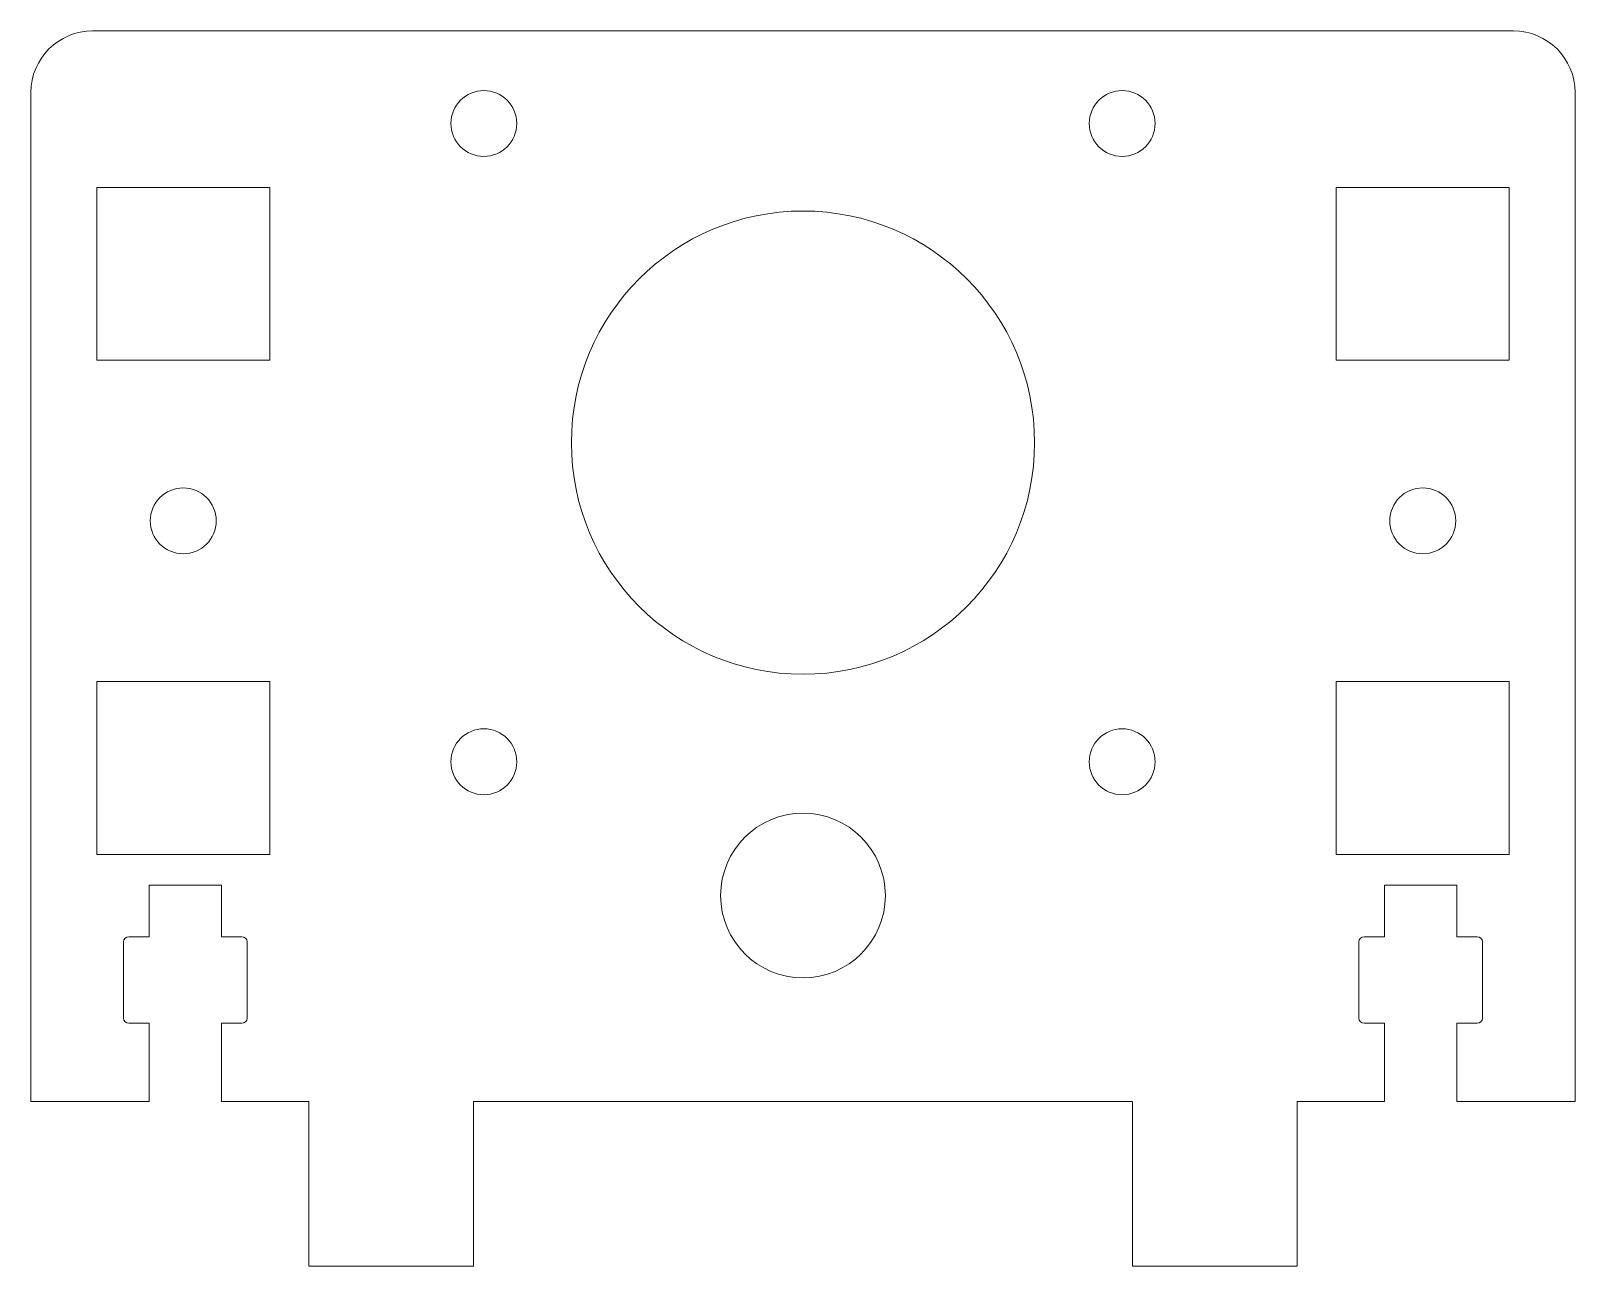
# Model space of a CAD drawing. Header units: millimetres. Extents: x -37.5 to 37.5, y -34 to 26.
import ezdxf

# ---------------------------------------------------------------- set-up
doc = ezdxf.new("R2010")
doc.units = ezdxf.units.MM

msp = doc.modelspace()

# ---------------------------------------------------------------- linework, layer by layer
at = {"color": 7, "linetype": 'Continuous', "lineweight": 15}
for p, q in [((34.5, 26), (-34.5, 26)), ((-37.5, 23), (-37.5, -26)), ((37.5, 23), (37.5, -26)), ((-25.9, 18.4), (-34.3, 18.4)), ((-34.3, 18.4), (-34.3, 10)), ((-25.9, 10), (-25.9, 18.4)), ((25.9, 10), (25.9, 18.4)), ((25.9, 18.4), (34.3, 18.4)), ((34.3, 18.4), (34.3, 10)), ((-34.3, 10), (-25.9, 10)), ((34.3, 10), (25.9, 10)), ((-34.3, -5.6), (-34.3, -14)), ((-25.9, -5.6), (-34.3, -5.6)), ((-25.9, -14), (-25.9, -5.6)), ((25.9, -14), (25.9, -5.6)), ((25.9, -5.6), (34.3, -5.6)), ((34.3, -5.6), (34.3, -14)), ((-34.3, -14), (-25.9, -14)), ((34.3, -14), (25.9, -14)), ((-31.75, -15.5), (-31.75, -18)), ((-28.25, -15.5), (-31.75, -15.5)), ((-28.25, -18), (-28.25, -15.5)), ((28.25, -18), (28.25, -15.5)), ((28.25, -15.5), (31.75, -15.5)), ((31.75, -15.5), (31.75, -18)), ((-31.75, -18), (-32.75, -18)), ((-27.25, -18), (-28.25, -18)), ((27.25, -18), (28.25, -18)), ((31.75, -18), (32.75, -18)), ((-33, -18.25), (-33, -21.95)), ((-27, -21.95), (-27, -18.25)), ((27, -21.95), (27, -18.25)), ((33, -18.25), (33, -21.95)), ((-32.75, -22.2), (-31.75, -22.2)), ((-31.75, -22.2), (-31.75, -26)), ((-28.25, -22.2), (-27.25, -22.2)), ((-28.25, -26), (-28.25, -22.2)), ((28.25, -22.2), (27.25, -22.2)), ((28.25, -26), (28.25, -22.2)), ((32.75, -22.2), (31.75, -22.2)), ((31.75, -22.2), (31.75, -26)), ((-37.5, -26), (-31.75, -26)), ((-28.25, -26), (-24, -26)), ((-24, -26), (-24, -34)), ((-16, -34), (-16, -26)), ((-16, -26), (16, -26)), ((16, -34), (16, -26)), ((24, -26), (24, -34)), ((28.25, -26), (24, -26)), ((37.5, -26), (31.75, -26)), ((-24, -34), (-16, -34)), ((24, -34), (16, -34))]:
    msp.add_line(p, q, dxfattribs=at)
for centre, radius in [((-15.5, 21.5), 1.6), ((15.5, 21.5), 1.6), ((0, 6), 11.25), ((-30.1, 2.2), 1.6), ((30.1, 2.2), 1.6), ((-15.5, -9.5), 1.6), ((15.5, -9.5), 1.6), ((0, -16), 4)]:
    msp.add_circle(centre, radius, dxfattribs=at)
for centre, radius, start, end in [((-34.5, 23), 3, 90, 180), ((34.5, 23), 3, 0, 90), ((-32.75, -18.25), 0.25, 90, 180), ((-27.25, -18.25), 0.25, 0, 90), ((27.25, -18.25), 0.25, 90, 180), ((32.75, -18.25), 0.25, 0, 90), ((-32.75, -21.95), 0.25, 180, 270), ((-27.25, -21.95), 0.25, 270, 0), ((27.25, -21.95), 0.25, 180, 270), ((32.75, -21.95), 0.25, 270, 0)]:
    msp.add_arc(centre, radius, start, end, dxfattribs=at)

doc.saveas('drawing.dxf')
